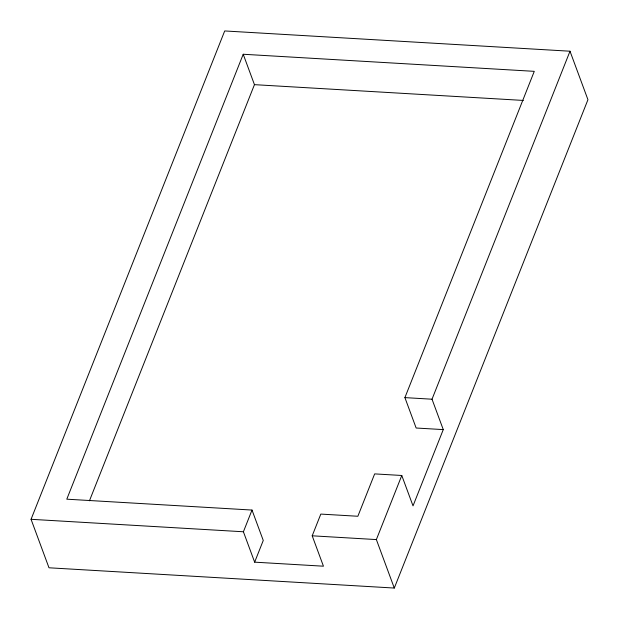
<?xml version="1.0" encoding="UTF-8"?>
<svg xmlns="http://www.w3.org/2000/svg" width="619" height="619" viewBox="0 0 619 619"><rect width="100%" height="100%" fill="white"/><g stroke="black" fill="none" stroke-linecap="round" stroke-linejoin="round"><path stroke-width="0.93" d="M31.058 519.302L224.705 30.95L570.006 51.215L587.942 99.698L394.295 588.05L48.994 567.785L31.058 519.302L243.406 531.767L254.649 562.16L323.443 566.199L312.2 535.806L320.812 514.087L357.859 516.261L374.657 473.891L401.777 475.485L413.02 505.878L443.266 429.601L432.023 399.209L570.006 51.215M443.266 429.601L416.146 428.015L404.903 397.615L534.274 71.34L243.213 54.255L66.79 499.185L252.01 510.056L263.261 540.449L254.649 562.16M89.438 500.817L254.455 84.656L243.213 54.255M243.406 531.767L252.01 510.056M394.295 588.05L376.367 539.575L401.777 475.485M254.455 84.656L523.357 100.433M404.903 397.615L432.023 399.209M312.2 535.806L376.367 539.575"/></g></svg>
